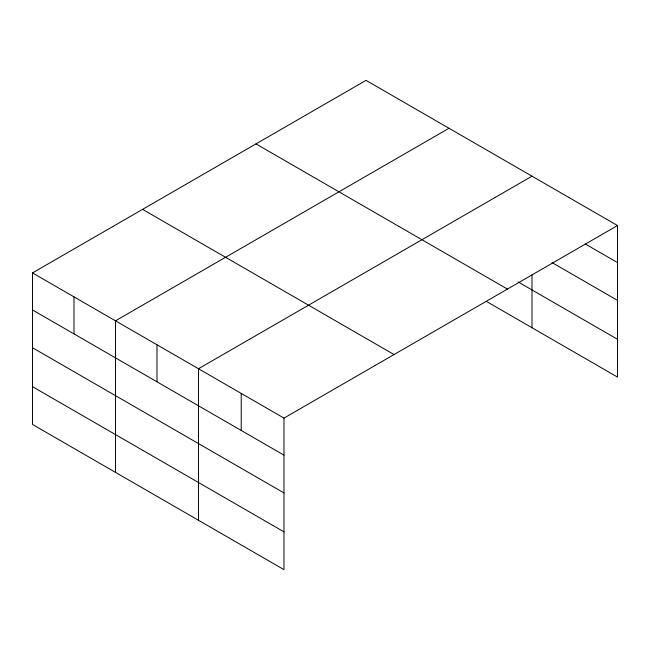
<?xml version="1.0" encoding="UTF-8"?>
<svg xmlns="http://www.w3.org/2000/svg" width="650" height="650" viewBox="0 0 650 650"><rect width="100%" height="100%" fill="white"/><g stroke="black" fill="none" stroke-linecap="round" stroke-linejoin="round"><path stroke-width="0.97" d="M617.5 225.542L366.023 80.356L32.5 272.911L32.5 424.458L283.977 569.644L283.977 418.104L617.5 225.542L617.5 377.089L486.184 301.275M449.012 128.269L115.489 320.824L115.489 472.371M532.001 176.183L198.477 368.737L198.477 520.284M585.219 243.945L617.5 262.584M552.061 262.592L617.5 300.365M518.164 281.954L617.5 339.3M255.962 143.902L507.439 289.088M142.561 209.365L394.038 354.559M32.5 272.911L283.977 418.104M32.5 309.952L283.977 455.138M32.5 347.742L283.977 492.927M32.5 386.669L283.977 531.854M532.001 274.958L532.001 327.722M241.223 393.421L241.223 430.454M156.983 344.784L156.983 381.818M73.994 296.871L73.994 333.905"/></g></svg>
